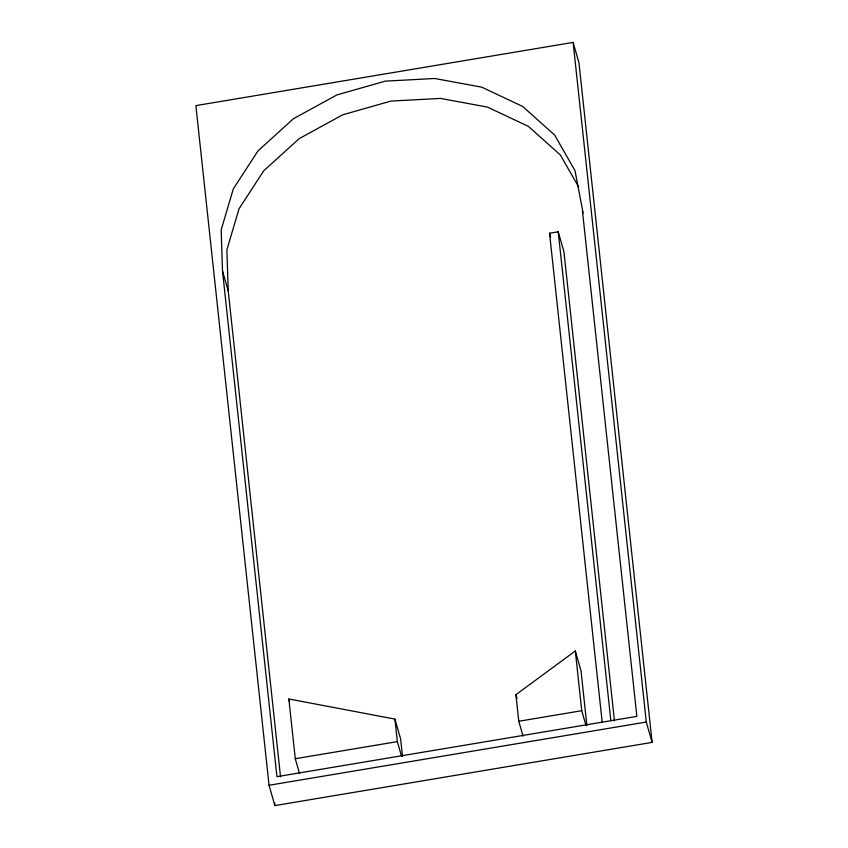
<?xml version="1.0" encoding="UTF-8"?>
<svg xmlns="http://www.w3.org/2000/svg" width="848" height="848" viewBox="0 0 848 848"><rect width="100%" height="100%" fill="white"/><g stroke="black" fill="none" stroke-linecap="round" stroke-linejoin="round"><path stroke-width="1.27" d="M523.057 736.212L518.775 721.266L515.913 694.682L575.315 650.978L581.028 670.906L586.901 725.443M573.121 42.4L195.877 105.618L269.049 785.259L274.879 805.6L652.123 742.382L578.951 62.741L573.121 42.4L646.293 722.04L652.123 742.382M602.186 722.167L549.546 233.221L558.217 231.769L563.931 251.697L614.45 720.927M402.524 756.533L400.638 739.021L394.924 719.093L288.85 698.975L295.274 758.716L397.352 741.618L401.634 756.564M518.775 721.266L581.739 710.709L586.032 725.655M269.049 785.259L646.293 722.04M578.749 187.111L560.327 154.94L528.442 126.416L487.473 107.092L440.483 98.421L390.981 101.071L342.677 114.819L299.174 138.648L263.749 170.766L239.03 208.788L226.882 249.853L228.218 290.885L280.54 776.853M582.406 210.643L636.859 716.359L276.946 776.673L222.505 270.957L221.169 229.925L233.317 188.86L258.036 150.838L293.461 118.72L336.953 94.891L385.268 81.143L434.77 78.493L481.759 87.164L522.728 106.488L554.613 135.012L575.008 170.628L583.127 213.134M549.546 233.221L550.617 236.963M515.913 694.682L516.983 698.413M222.505 270.957L228.218 290.885M288.85 698.975L289.56 701.466M295.274 758.716L299.567 773.662M558.217 231.769L610.857 720.715M575.315 650.978L581.739 710.709M394.924 719.093L397.352 741.618M274.593 802.961L274.879 805.6"/></g></svg>
